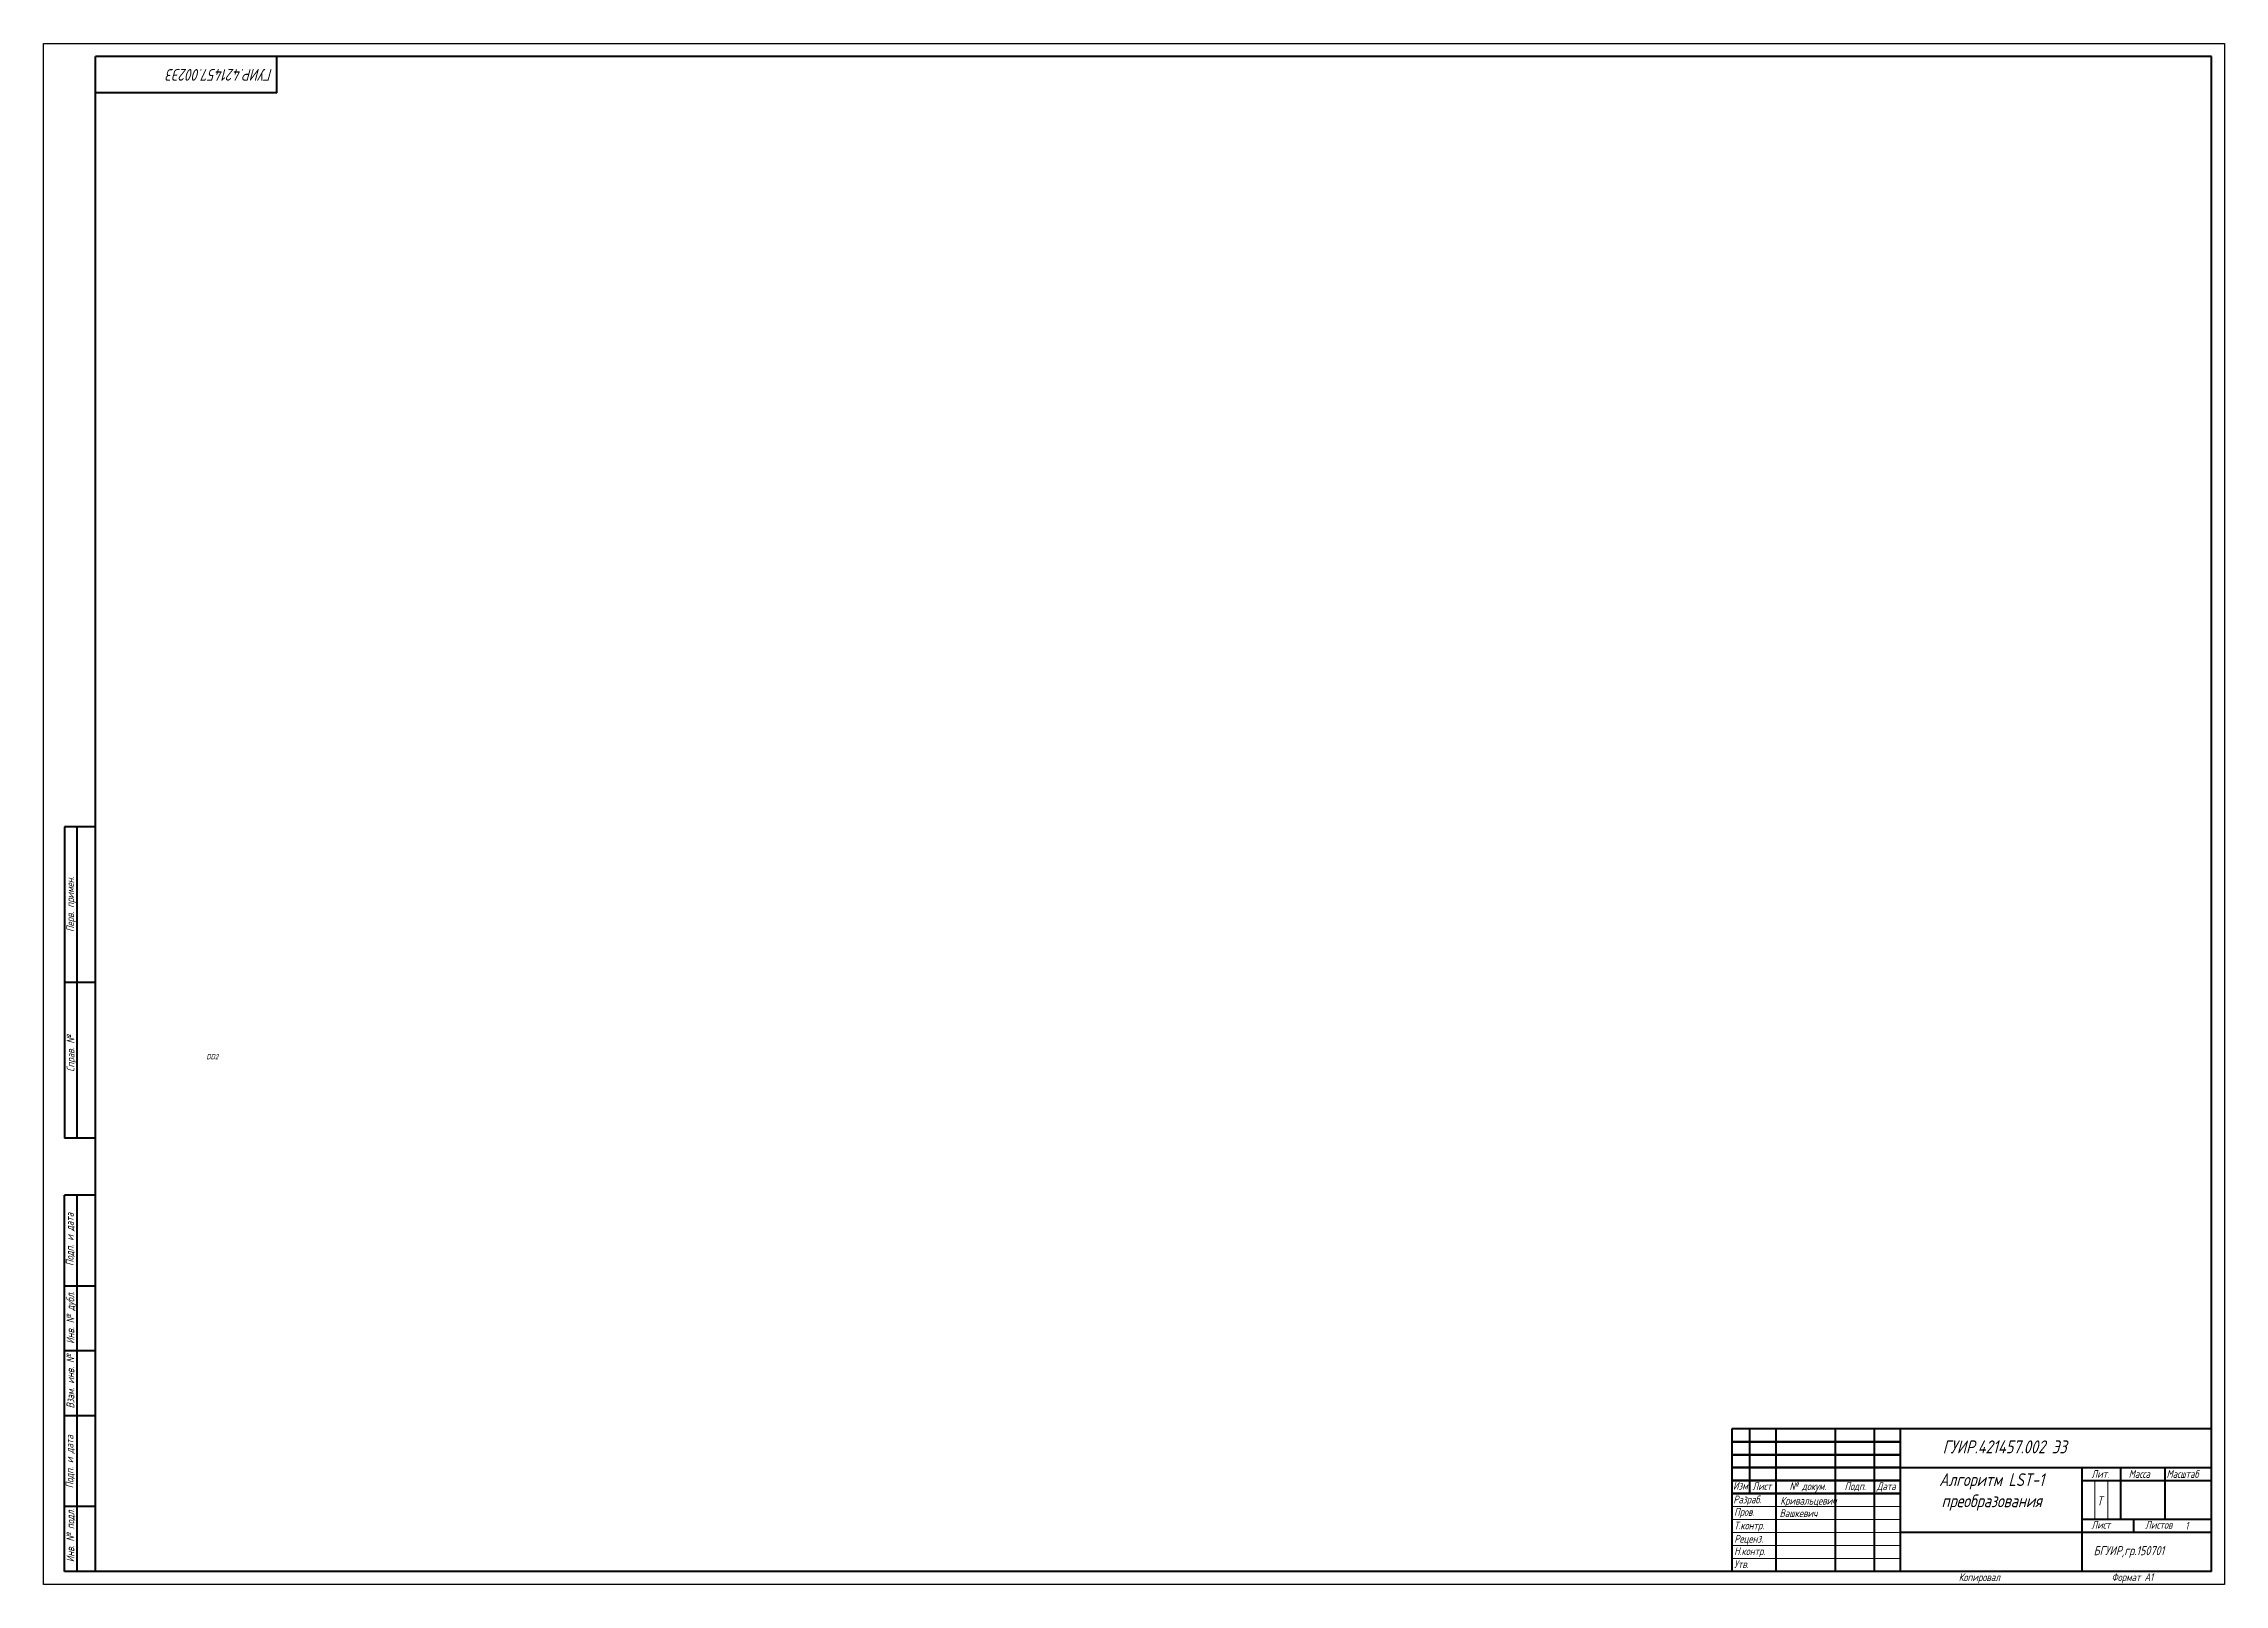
# Model space of a CAD drawing. Header units: millimetres. Extents: x -1351 to 2793, y -4756 to -707.
# Drawn here: x 1307 to 2148, y -1301 to -707 of the extents above; entities that cross this region are included whole.
import ezdxf

# ---------------------------------------------------------------- set-up
doc = ezdxf.new("R2010")
doc.units = ezdxf.units.MM
doc.header["$LTSCALE"] = 0.5
doc.layers.get('0').update_dxf_attribs({"lineweight": 60})
doc.layers.add('KONTUR', color=7, linetype='Continuous')
doc.layers.add('Sheet', color=255, linetype='Continuous')
for name, color, linetype, lineweight in [('Основная', 7, 'Continuous', 40), ('текст', 7, 'Continuous', 30), ('тонкая', 7, 'Continuous', 20)]:
    doc.layers.add(name, color=color, linetype=linetype, lineweight=lineweight)
doc.styles.add('GOST type A0', font='', dxfattribs={"oblique": 15, "height": 3.5})
doc.styles.get('GOST type A0').set_extended_font_data('GOST type A')

msp = doc.modelspace()

# ---------------------------------------------------------------- linework, layer by layer
for p, q in [((2022.96, -1245.61), (1957.96, -1245.61)), ((2022.96, -1250.61), (1957.96, -1250.61)), ((2022.96, -1255.61), (1957.96, -1255.61)), ((2092.96, -1295.61), (2092.96, -1295.61))]:
    msp.add_line(p, q)
at = {"lineweight": 50}
for p, q in [((2022.96, -1260.61), (1957.96, -1260.61)), ((2022.96, -1265.61), (1957.96, -1265.61))]:
    msp.add_line(p, q, dxfattribs=at)
at = {"layer": 'KONTUR'}
for p, q in [((1306.96, -1300.61), (1306.96, -706.61)), ((1306.96, -706.61), (2147.96, -706.61)), ((2147.96, -706.61), (2147.96, -1300.61)), ((2147.96, -1300.61), (1306.96, -1300.61))]:
    msp.add_line(p, q, dxfattribs=at)
at = {"layer": 'Основная'}
for p, q in [((1326.96, -1255.61), (1326.96, -711.61)), ((2142.96, -711.61), (1326.96, -711.61)), ((1396.96, -725.61), (1396.96, -711.61)), ((2142.96, -1295.61), (2142.96, -711.61)), ((1396.96, -725.61), (1326.96, -725.61)), ((1314.96, -1008.61), (1314.96, -1128.61)), ((1326.96, -1008.61), (1314.96, -1008.61)), ((1319.96, -1128.61), (1319.96, -1008.61)), ((1326.96, -1068.61), (1314.96, -1068.61)), ((1326.96, -1128.61), (1314.96, -1128.61)), ((1314.96, -1295.61), (1314.96, -1150.61)), ((1326.96, -1150.61), (1314.96, -1150.61)), ((1319.96, -1295.61), (1319.96, -1150.61)), ((1326.96, -1185.61), (1314.96, -1185.61)), ((1326.96, -1210.61), (1314.96, -1210.61)), ((1326.96, -1235.61), (1314.96, -1235.61)), ((1957.96, -1240.61), (1957.96, -1295.61)), ((2142.96, -1240.61), (1957.96, -1240.61)), ((1964.96, -1265.61), (1964.96, -1240.61)), ((1974.96, -1240.61), (1974.96, -1295.61)), ((1997.96, -1295.61), (1997.96, -1240.61)), ((2012.96, -1240.61), (2012.96, -1295.61)), ((2022.96, -1240.61), (2022.96, -1295.61)), ((1326.96, -1295.61), (1326.96, -1255.61)), ((2022.96, -1255.61), (2142.96, -1255.61)), ((2092.96, -1255.61), (2092.96, -1295.61)), ((2092.96, -1260.61), (2142.96, -1260.61)), ((2107.96, -1255.61), (2107.96, -1275.61)), ((2124.96, -1255.61), (2124.96, -1275.61)), ((1326.96, -1270.61), (1314.96, -1270.61)), ((2142.96, -1275.61), (2092.96, -1275.61)), ((2112.96, -1275.61), (2112.96, -1280.61)), ((2142.96, -1280.61), (2022.96, -1280.61)), ((2142.96, -1295.61), (1314.96, -1295.61))]:
    msp.add_line(p, q, dxfattribs=at)
at = {"layer": 'тонкая'}
for p, q in [((2097.95, -1260.82), (2097.95, -1275.61)), ((2103.03, -1260.82), (2103.03, -1275.61)), ((1957.96, -1270.61), (2022.96, -1270.61)), ((2022.96, -1275.61), (1957.96, -1275.61)), ((2022.96, -1280.61), (1957.96, -1280.61))]:
    msp.add_line(p, q, dxfattribs=at)
for points in [[(1957.96, -1285.61), (2022.96, -1285.61)], [(1957.96, -1290.61), (2022.96, -1290.61)]]:
    msp.add_lwpolyline(points, dxfattribs=at)

# ---------------------------------------------------------------- texts
at = {"insert": (2132.85, -1276.52), "char_height": 3, "attachment_point": 1, "style": 'GOST type A0'}
msp.add_mtext_dynamic_manual_height_columns('1', width=4.4986, gutter_width=17.5, heights=[0], dxfattribs=at)
at = {"layer": 'Sheet', "style": 'GOST type A0', "oblique": 15}
msp.add_text('DD2', height=2, dxfattribs=at).set_placement((1369.69, -1098.16))
at = {"layer": 'текст', "style": 'GOST type A0', "oblique": 15}
for s, p in [('Перв. примен.', (1318.71, -1049.1)), ('Справ. №', (1318.87, -1102.99)), ('Подп. и дата', (1318.53, -1177.84)), ('Инв. № дубл.', (1318.78, -1207.87)), ('Взам. инв. №', (1318.78, -1232.79)), ('Подп. и дата', (1318.48, -1263.58)), ('Инв. № подл.', (1318.78, -1292.05))]:
    msp.add_text(s, height=3, rotation=90, dxfattribs=at).set_placement(p)
for s, p in [('Изм', (1958.46, -1264.12)), ('Лист', (1965.94, -1264.27)), ('№ докум. ', (1980.22, -1264.27)), ('Подп.', (2001.47, -1264.27)), ('Дата', (2013.92, -1264.27)), ('Лит.', (2096.68, -1259.55)), ('Масса', (2111.05, -1259.55)), ('Масштаб', (2125.64, -1259.55)), ('Разраб.', (1958.58, -1269.37)), ('Пров.', (1958.88, -1274.2)), ('Т.контр.', (1958.88, -1279.39)), ('Лист', (2096.68, -1279.16)), ('Листов', (2117.4, -1279.16)), ('Н.контр.', (1958.88, -1289.32)), ('Реценз.', (1958.97, -1284.54)), ('Утв.', (1958.88, -1294.34)), ('Копировал', (2045.5, -1299.36)), ('Формат А1', (2104.42, -1299.36))]:
    msp.add_text(s, height=3, dxfattribs=at).set_placement(p)
at = {"layer": 'тонкая', "style": 'GOST type A0', "oblique": 15}
msp.add_text('Т', height=3.5, dxfattribs=at).set_placement((2098.86, -1270.14))
at = {"layer": 'тонкая', "insert": (1395.3, -720.91), "char_height": 4.5, "attachment_point": 1, "rotation": 180, "style": 'GOST type A0'}
msp.add_mtext_dynamic_manual_height_columns('{\\fGOST type A|b0|i0|c204|p34;ГУИР}.421457.00{\\fGOST type A|b0|i0|c204|p34;2Э}3', width=58.6272, gutter_width=47.88, heights=[3.81], dxfattribs=at)
at = {"layer": 'тонкая', "attachment_point": 1, "style": 'GOST type A0'}
for s, width, gutter_width, heights, insert, char_height in [('{\\fGOST type A|b0|i0|c204|p34;ГУИР}.421457.002{\\fGOST type A|b0|i0|c204|p34; Э}3', 93.5648, 47.88, [3.68], (2039.32, -1245.1), 5), ('\\pxqc;{\\fGOST type A|b0|i0|c204|p34;Алгоритм }LST-1\\P{\\fGOST type A|b0|i0|c204|p34;преобразования}', 72.8121, 12.5, [15.42], (2021.79, -1257.8), 4.9), ('{\\fGOST type A|b0|i0|c204|p34;Кривальцевич}', 7.5622, 12.5, [0], (1976.71, -1266.87), 3), ('{\\fGOST type A|b0|i0|c204|p34;Вашкевич}', 7.5622, 12.5, [0], (1976.42, -1271.67), 3), ('{\\fGOST type A|b0|i0|c204|p34;БГУИР},{\\fGOST type A|b0|i0|c204|p34;гр}.{\\fGOST type A|b0|i0|c204|p34;1}50701', 28.5892, 12.5, [2.56], (2097.5, -1285.86), 3.5)]:
    msp.add_mtext_dynamic_manual_height_columns(s, width=width, gutter_width=gutter_width, heights=heights, dxfattribs=dict(at, insert=insert, char_height=char_height))

doc.saveas('drawing.dxf')
